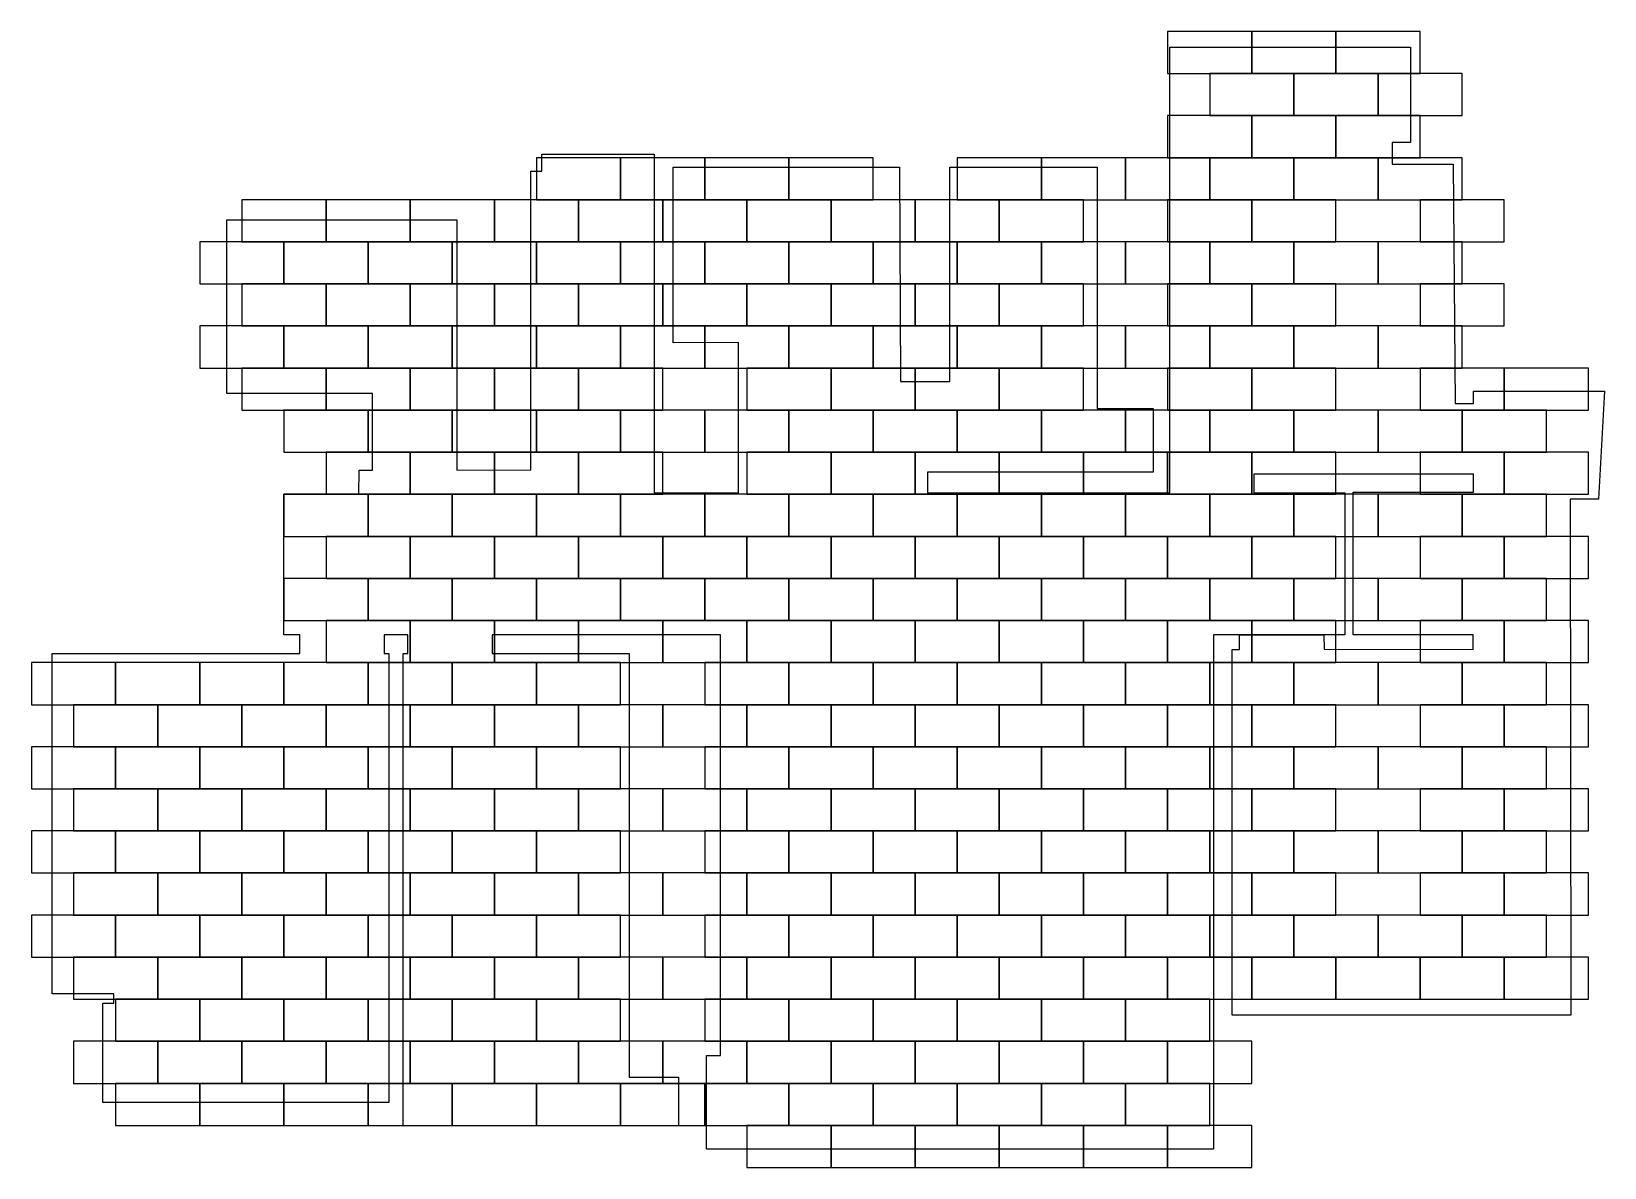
# Model space of a CAD drawing. Header units: inches. Extents: x -55157 to -7160, y -122257 to -52101.
# Drawn here: x -53855 to -37033, y -122257 to -110107 of the extents above; entities that cross this region are included whole.
import ezdxf

# ---------------------------------------------------------------- set-up
doc = ezdxf.new("R2010")
doc.units = ezdxf.units.IN
doc.header["$LTSCALE"] = 50
doc.header["$MEASUREMENT"] = 0
for name, color, linetype in [('07-DIM WAL', 5, 'Continuous'), ('CEIL-DOOR', 6, 'Continuous'), ('ELEV', 7, 'Continuous')]:
    doc.layers.add(name, color=color, linetype=linetype)

# ---------------------------------------------------------------- blocks, each defined once
blk = doc.blocks.new('dafsdfds')
at = {"layer": 'ELEV'}
blk.add_lwpolyline([(-34928, -117178), (-34028, -117178), (-34028, -116728), (-34928, -116728)], close=True, dxfattribs=at)

msp = doc.modelspace()

# ---------------------------------------------------------------- linework, layer by layer
at = {"layer": 'CEIL-DOOR'}
msp.add_lwpolyline([(-50034.967, -121560.131), (-53090.576, -121560.131), (-53090.576, -120500.131), (-52974.967, -120500.131), (-52974.967, -120400.131), (-53634.967, -120400.131), (-53634.967, -116760.131), (-50984.967, -116760.131), (-50984.967, -116560.131), (-51154.967, -116560.131), (-51154.967, -115057.171), (-50354.967, -115057.171), (-50350.279, -114800.131), (-50209.654, -114800.131), (-50209.654, -113980.131), (-51765.71, -113980.131), (-51765.71, -112121.754), (-49304.967, -112121.754), (-49304.967, -114800.131), (-48513.532, -114795.523), (-48513.532, -111600.131), (-48397.686, -111600.131), (-48397.686, -111418.684), (-47197.686, -111418.684), (-47197.686, -115040.131), (-46292.686, -115040.131), (-46292.686, -113432.131), (-46992.686, -113436.131), (-46992.686, -111560.131), (-44572.967, -111560.131), (-44561.732, -113851.131), (-44032.967, -113851.131), (-44032.967, -111560.131), (-42457.552, -111560.131), (-42457.552, -114141.131), (-41860.967, -114141.131), (-41860.967, -114820.131), (-44272.686, -114820.131), (-44272.686, -115040.131), (-41682.686, -115040.131), (-41682.686, -110275.131), (-39108.363, -110275.131), (-39108.363, -111295.131), (-39304.967, -111295.131), (-39304.967, -111525.131), (-38650.9, -111525.131), (-38630.967, -114085.131), (-38434.967, -114085.131), (-38434.967, -113955.131), (-37033.096, -113955.131), (-37098.967, -115108.131), (-37398.967, -115108.131), (-37394.279, -120628.131), (-41015.967, -120628.131), (-41015.967, -116715.131), (-40934.967, -116715.131), (-40934.967, -116560.131), (-40034.967, -116560.131), (-40030.282, -116714.989), (-38439.654, -116715.131), (-38439.654, -116560.131), (-39719.967, -116560.131), (-39719.967, -115035.443), (-38434.967, -115035.443), (-38434.967, -114840.131), (-40782.686, -114840.131), (-40782.686, -115040.131), (-39809.654, -115040.131), (-39809.654, -116560.131), (-41215.967, -116560.131), (-41215.967, -122060.131), (-46634.967, -122060.131), (-46634.967, -121060.131), (-46484.967, -121060.131), (-46484.967, -116560.131), (-48929.967, -116560.131), (-48929.967, -116760.131), (-47464.967, -116760.131), (-47464.967, -120990.131), (-47464.967, -121290.131), (-46935.37, -121290.131), (-46935.37, -121810.131), (-49879.967, -121810.131), (-49879.967, -116760.131), (-49829.967, -116760.131), (-49829.967, -116560.131), (-50084.967, -116560.131), (-50084.967, -116760.131), (-50034.967, -116760.131), (-50034.967, -121560.131)], dxfattribs=at)

# ---------------------------------------------------------------- block references
at = {"layer": '07-DIM WAL'}
for p in [(-6776.926, 6620.987), (-5876.926, 6620.987), (-4976.926, 6620.987), (-6326.926, 6170.987), (-5426.926, 6170.987), (-4526.926, 6170.987), (-6776.926, 5720.987), (-5876.926, 5720.987), (-4976.926, 5720.987), (-13526.926, 5270.987), (-12626.926, 5270.987), (-11726.926, 5270.987), (-10826.926, 5270.987), (-9026.926, 5270.987), (-8126.926, 5270.987), (-7226.926, 5270.987), (-6326.926, 5270.987), (-5426.926, 5270.987), (-4526.926, 5270.987), (-16676.926, 4820.987), (-15776.926, 4820.987), (-14876.926, 4820.987), (-13976.926, 4820.987), (-13076.926, 4820.987), (-12176.926, 4820.987), (-11276.926, 4820.987), (-10376.926, 4820.987), (-9476.926, 4820.987), (-8576.926, 4820.987), (-6776.926, 4820.987), (-5876.926, 4820.987), (-4076.926, 4820.987), (-17126.926, 4370.987), (-16226.926, 4370.987), (-15326.926, 4370.987), (-14426.926, 4370.987), (-13526.926, 4370.987), (-12626.926, 4370.987), (-11726.926, 4370.987), (-10826.926, 4370.987), (-9926.926, 4370.987), (-9026.926, 4370.987), (-8126.926, 4370.987), (-7226.926, 4370.987), (-6326.926, 4370.987), (-5426.926, 4370.987), (-4526.926, 4370.987), (-16676.926, 3920.987), (-15776.926, 3920.987), (-14876.926, 3920.987), (-13976.926, 3920.987), (-13076.926, 3920.987), (-12176.926, 3920.987), (-11276.926, 3920.987), (-10376.926, 3920.987), (-9476.926, 3920.987), (-8576.926, 3920.987), (-6776.926, 3920.987), (-5876.926, 3920.987), (-4076.926, 3920.987), (-17126.926, 3470.987), (-16226.926, 3470.987), (-15326.926, 3470.987), (-14426.926, 3470.987), (-13526.926, 3470.987), (-12626.926, 3470.987), (-11726.926, 3470.987), (-10826.926, 3470.987), (-9926.926, 3470.987), (-9026.926, 3470.987), (-8126.926, 3470.987), (-7226.926, 3470.987), (-6326.926, 3470.987), (-5426.926, 3470.987), (-4526.926, 3470.987), (-16676.926, 3020.987), (-15776.926, 3020.987), (-14876.926, 3020.987), (-13976.926, 3020.987), (-13076.926, 3020.987), (-11276.926, 3020.987), (-10376.926, 3020.987), (-9476.926, 3020.987), (-8576.926, 3020.987), (-6776.926, 3020.987), (-5876.926, 3020.987), (-4076.926, 3020.987), (-3176.926, 3020.987), (-16226.926, 2570.987), (-15326.926, 2570.987), (-14426.926, 2570.987), (-13526.926, 2570.987), (-12626.926, 2570.987), (-11726.926, 2570.987), (-10826.926, 2570.987), (-9926.926, 2570.987), (-9026.926, 2570.987), (-8126.926, 2570.987), (-7226.926, 2570.987), (-6326.926, 2570.987), (-5426.926, 2570.987), (-4526.926, 2570.987), (-3626.926, 2570.987), (-15776.926, 2120.987), (-14876.926, 2120.987), (-13976.926, 2120.987), (-13076.926, 2120.987), (-11276.926, 2120.987), (-10376.926, 2120.987), (-9476.926, 2120.987), (-8576.926, 2120.987), (-7676.926, 2120.987), (-6776.926, 2120.987), (-5876.926, 2120.987), (-4076.926, 2120.987), (-3176.926, 2120.987), (-16226.926, 1670.987), (-15326.926, 1670.987), (-14426.926, 1670.987), (-13526.926, 1670.987), (-12626.926, 1670.987), (-11726.926, 1670.987), (-10826.926, 1670.987), (-9926.926, 1670.987), (-9026.926, 1670.987), (-8126.926, 1670.987), (-7226.926, 1670.987), (-6326.926, 1670.987), (-5426.926, 1670.987), (-4526.926, 1670.987), (-3626.926, 1670.987), (-15776.926, 1220.987), (-14876.926, 1220.987), (-13976.926, 1220.987), (-13076.926, 1220.987), (-12176.926, 1220.987), (-11276.926, 1220.987), (-10376.926, 1220.987), (-9476.926, 1220.987), (-8576.926, 1220.987), (-7676.926, 1220.987), (-6776.926, 1220.987), (-5876.926, 1220.987), (-4076.926, 1220.987), (-3176.926, 1220.987), (-16226.926, 770.987), (-15326.926, 770.987), (-14426.926, 770.987), (-13526.926, 770.987), (-12626.926, 770.987), (-11726.926, 770.987), (-10826.926, 770.987), (-9926.926, 770.987), (-9026.926, 770.987), (-8126.926, 770.987), (-7226.926, 770.987), (-6326.926, 770.987), (-5426.926, 770.987), (-4526.926, 770.987), (-3626.926, 770.987), (-15776.926, 320.987), (-14876.926, 320.987), (-13976.926, 320.987), (-13076.926, 320.987), (-12176.926, 320.987), (-11276.926, 320.987), (-10376.926, 320.987), (-9476.926, 320.987), (-8576.926, 320.987), (-7676.926, 320.987), (-6776.926, 320.987), (-5876.926, 320.987), (-4076.926, 320.987), (-3176.926, 320.987), (-18926.926, -129.013), (-18026.926, -129.013), (-17126.926, -129.013), (-16226.926, -129.013), (-15326.926, -129.013), (-14426.926, -129.013), (-13526.926, -129.013), (-11726.926, -129.013), (-10826.926, -129.013), (-9926.926, -129.013), (-9026.926, -129.013), (-8126.926, -129.013), (-7226.926, -129.013), (-6326.926, -129.013), (-5426.926, -129.013), (-4526.926, -129.013), (-3626.926, -129.013), (-18476.926, -579.013), (-17576.926, -579.013), (-16676.926, -579.013), (-15776.926, -579.013), (-14876.926, -579.013), (-13976.926, -579.013), (-13076.926, -579.013), (-12176.926, -579.013), (-11276.926, -579.013), (-10376.926, -579.013), (-9476.926, -579.013), (-8576.926, -579.013), (-7676.926, -579.013), (-6776.926, -579.013), (-5876.926, -579.013), (-4076.926, -579.013), (-3176.926, -579.013), (-18926.926, -1029.013), (-18026.926, -1029.013), (-17126.926, -1029.013), (-16226.926, -1029.013), (-15326.926, -1029.013), (-14426.926, -1029.013), (-13526.926, -1029.013), (-11726.926, -1029.013), (-10826.926, -1029.013), (-9926.926, -1029.013), (-9026.926, -1029.013), (-8126.926, -1029.013), (-7226.926, -1029.013), (-6326.926, -1029.013), (-5426.926, -1029.013), (-4526.926, -1029.013), (-3626.926, -1029.013), (-18476.926, -1479.013), (-17576.926, -1479.013), (-16676.926, -1479.013), (-15776.926, -1479.013), (-14876.926, -1479.013), (-13976.926, -1479.013), (-13076.926, -1479.013), (-12176.926, -1479.013), (-11276.926, -1479.013), (-10376.926, -1479.013), (-9476.926, -1479.013), (-8576.926, -1479.013), (-7676.926, -1479.013), (-6776.926, -1479.013), (-5876.926, -1479.013), (-4076.926, -1479.013), (-3176.926, -1479.013), (-18926.926, -1929.013), (-18026.926, -1929.013), (-17126.926, -1929.013), (-16226.926, -1929.013), (-15326.926, -1929.013), (-14426.926, -1929.013), (-13526.926, -1929.013), (-11726.926, -1929.013), (-10826.926, -1929.013), (-9926.926, -1929.013), (-9026.926, -1929.013), (-8126.926, -1929.013), (-7226.926, -1929.013), (-6326.926, -1929.013), (-5426.926, -1929.013), (-4526.926, -1929.013), (-3626.926, -1929.013), (-18476.926, -2379.013), (-17576.926, -2379.013), (-16676.926, -2379.013), (-15776.926, -2379.013), (-14876.926, -2379.013), (-13976.926, -2379.013), (-13076.926, -2379.013), (-12176.926, -2379.013), (-11276.926, -2379.013), (-10376.926, -2379.013), (-9476.926, -2379.013), (-8576.926, -2379.013), (-7676.926, -2379.013), (-6776.926, -2379.013), (-5876.926, -2379.013), (-4076.926, -2379.013), (-3176.926, -2379.013), (-18926.926, -2829.013), (-18026.926, -2829.013), (-17126.926, -2829.013), (-16226.926, -2829.013), (-15326.926, -2829.013), (-14426.926, -2829.013), (-13526.926, -2829.013), (-11726.926, -2829.013), (-10826.926, -2829.013), (-9926.926, -2829.013), (-9026.926, -2829.013), (-8126.926, -2829.013), (-7226.926, -2829.013), (-6326.926, -2829.013), (-5426.926, -2829.013), (-4526.926, -2829.013), (-3626.926, -2829.013), (-18476.926, -3279.013), (-17576.926, -3279.013), (-16676.926, -3279.013), (-15776.926, -3279.013), (-14876.926, -3279.013), (-13976.926, -3279.013), (-13076.926, -3279.013), (-12176.926, -3279.013), (-11276.926, -3279.013), (-10376.926, -3279.013), (-9476.926, -3279.013), (-8576.926, -3279.013), (-7676.926, -3279.013), (-6776.926, -3279.013), (-5876.926, -3279.013), (-4976.926, -3279.013), (-4076.926, -3279.013), (-3176.926, -3279.013), (-18026.926, -3729.013), (-17126.926, -3729.013), (-16226.926, -3729.013), (-15326.926, -3729.013), (-14426.926, -3729.013), (-13526.926, -3729.013), (-11726.926, -3729.013), (-10826.926, -3729.013), (-9926.926, -3729.013), (-9026.926, -3729.013), (-8126.926, -3729.013), (-7226.926, -3729.013), (-18476.926, -4179.013), (-17576.926, -4179.013), (-16676.926, -4179.013), (-15776.926, -4179.013), (-14876.926, -4179.013), (-13976.926, -4179.013), (-13076.926, -4179.013), (-12176.926, -4179.013), (-11276.926, -4179.013), (-10376.926, -4179.013), (-9476.926, -4179.013), (-8576.926, -4179.013), (-7676.926, -4179.013), (-6776.926, -4179.013), (-18026.926, -4629.013), (-17126.926, -4629.013), (-16226.926, -4629.013), (-15326.926, -4629.013), (-14426.926, -4629.013), (-13526.926, -4629.013), (-12626.926, -4629.013), (-11726.926, -4629.013), (-10826.926, -4629.013), (-9926.926, -4629.013), (-9026.926, -4629.013), (-8126.926, -4629.013), (-7226.926, -4629.013), (-11276.926, -5079.013), (-10376.926, -5079.013), (-9476.926, -5079.013), (-8576.926, -5079.013), (-7676.926, -5079.013), (-6776.926, -5079.013)]:
    msp.add_blockref('dafsdfds', p, dxfattribs=at)

doc.saveas('drawing.dxf')
